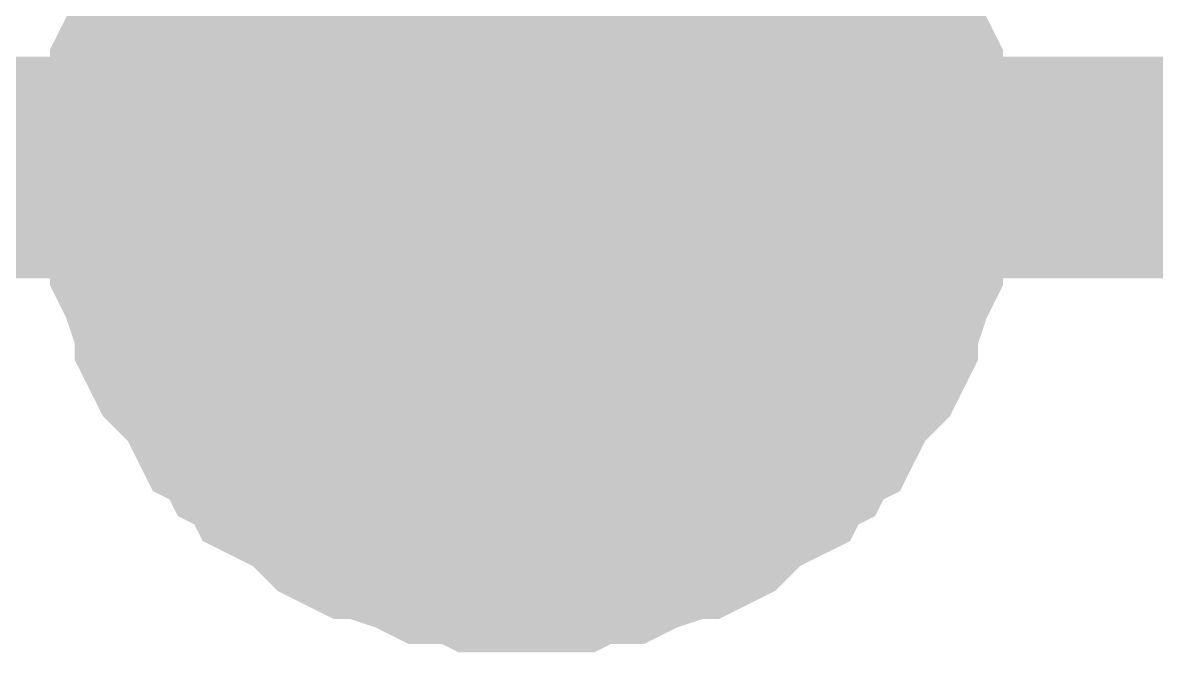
# Model space of a CAD drawing. Header units: inches. Extents: x 0 to 9.51, y -0.01 to 7.51.
# Drawn here: x 6.073 to 6.1333, y 3.1741 to 3.2076 of the extents above; entities that cross this region are included whole.
import ezdxf

# ---------------------------------------------------------------- set-up
doc = ezdxf.new("R2010")
doc.units = ezdxf.units.IN
doc.header["$MEASUREMENT"] = 0
doc.layers.add('Sheet', color=255, linetype='Continuous')

msp = doc.modelspace()

# ---------------------------------------------------------------- linework, layer by layer
at = {"layer": 'Sheet'}
for points in [[(7.0998, 3.299823, 0.0118, 0.0118, 0), (7.0998, 3.199882, 0.0118, 0.0118, 0), (6.599777, 3.199882, 0.0118, 0.0118, 0), (6.099753, 3.199882, 0.0118, 0.0118, 0), (5.800005, 3.199882, 0.0118, 0.0118, 0), (5.600172, 3.199882, 0.0118, 0.0118, 0), (5.100149, 3.199882, 0.0118, 0.0118, 0), (4.600126, 3.199882, 0.0118, 0.0118, 0), (4.600126, 3.299823, 0.0118, 0.0118, 0)], [(6.099753, 3.299823, 0.0118, 0.0118, 0), (6.099753, 3.199882, 0.0118, 0.0118, 0)], [(6.079859, 3.199882, 0.0118, 0.0118, 0), (6.079859, 3.200767, 0.0118, 0.0118, 0), (6.079859, 3.202093, 0.0118, 0.0118, 0), (6.080301, 3.202978, 0.0118, 0.0118, 0), (6.080301, 3.203862, 0.0118, 0.0118, 0), (6.080301, 3.204746, 0.0118, 0.0118, 0), (6.080743, 3.205631, 0.0118, 0.0118, 0), (6.081185, 3.206958, 0.0118, 0.0118, 0), (6.081627, 3.207842, 0.0118, 0.0118, 0), (6.081627, 3.208726, 0.0118, 0.0118, 0), (6.082069, 3.209611, 0.0118, 0.0118, 0), (6.082511, 3.210053, 0.0118, 0.0118, 0), (6.083395, 3.210938, 0.0118, 0.0118, 0), (6.083837, 3.211822, 0.0118, 0.0118, 0), (6.08428, 3.212706, 0.0118, 0.0118, 0), (6.085164, 3.213149, 0.0118, 0.0118, 0), (6.085606, 3.214033, 0.0118, 0.0118, 0)], [(6.079859, 3.199882, 0.0118, 0.0118, 0), (6.079859, 3.200767, 0.0118, 0.0118, 0), (6.079859, 3.202093, 0.0118, 0.0118, 0), (6.080301, 3.202978, 0.0118, 0.0118, 0), (6.080301, 3.203862, 0.0118, 0.0118, 0), (6.080301, 3.204746, 0.0118, 0.0118, 0), (6.080743, 3.205631, 0.0118, 0.0118, 0), (6.081185, 3.206958, 0.0118, 0.0118, 0), (6.081627, 3.207842, 0.0118, 0.0118, 0), (6.081627, 3.208726, 0.0118, 0.0118, 0), (6.082069, 3.209611, 0.0118, 0.0118, 0), (6.082511, 3.210053, 0.0118, 0.0118, 0), (6.083395, 3.210938, 0.0118, 0.0118, 0), (6.083837, 3.211822, 0.0118, 0.0118, 0), (6.08428, 3.212706, 0.0118, 0.0118, 0), (6.085164, 3.213149, 0.0118, 0.0118, 0), (6.085606, 3.214033, 0.0118, 0.0118, 0)], [(6.079859, 3.199882, 0.0118, 0.0118, 0), (6.079859, 3.200767, 0.0118, 0.0118, 0), (6.079859, 3.202093, 0.0118, 0.0118, 0), (6.080301, 3.202978, 0.0118, 0.0118, 0), (6.080301, 3.203862, 0.0118, 0.0118, 0), (6.080301, 3.204746, 0.0118, 0.0118, 0), (6.080743, 3.205631, 0.0118, 0.0118, 0), (6.081185, 3.206958, 0.0118, 0.0118, 0), (6.081627, 3.207842, 0.0118, 0.0118, 0), (6.081627, 3.208726, 0.0118, 0.0118, 0), (6.082069, 3.209611, 0.0118, 0.0118, 0), (6.082511, 3.210053, 0.0118, 0.0118, 0), (6.083395, 3.210938, 0.0118, 0.0118, 0), (6.083837, 3.211822, 0.0118, 0.0118, 0), (6.08428, 3.212706, 0.0118, 0.0118, 0), (6.085164, 3.213149, 0.0118, 0.0118, 0), (6.085606, 3.214033, 0.0118, 0.0118, 0)], [(6.079859, 3.199882, 0.0118, 0.0118, 0), (6.079859, 3.200767, 0.0118, 0.0118, 0), (6.079859, 3.202093, 0.0118, 0.0118, 0), (6.080301, 3.202978, 0.0118, 0.0118, 0), (6.080301, 3.203862, 0.0118, 0.0118, 0), (6.080301, 3.204746, 0.0118, 0.0118, 0), (6.080743, 3.205631, 0.0118, 0.0118, 0), (6.081185, 3.206958, 0.0118, 0.0118, 0), (6.081627, 3.207842, 0.0118, 0.0118, 0), (6.081627, 3.208726, 0.0118, 0.0118, 0), (6.082069, 3.209611, 0.0118, 0.0118, 0), (6.082511, 3.210053, 0.0118, 0.0118, 0), (6.083395, 3.210938, 0.0118, 0.0118, 0), (6.083837, 3.211822, 0.0118, 0.0118, 0), (6.08428, 3.212706, 0.0118, 0.0118, 0), (6.085164, 3.213149, 0.0118, 0.0118, 0), (6.085606, 3.214033, 0.0118, 0.0118, 0)], [(6.113901, 3.214033, 0.0118, 0.0118, 0), (6.114343, 3.213149, 0.0118, 0.0118, 0), (6.115227, 3.212706, 0.0118, 0.0118, 0), (6.115669, 3.211822, 0.0118, 0.0118, 0), (6.116111, 3.210938, 0.0118, 0.0118, 0), (6.116996, 3.210053, 0.0118, 0.0118, 0), (6.117438, 3.209611, 0.0118, 0.0118, 0), (6.11788, 3.208726, 0.0118, 0.0118, 0), (6.11788, 3.207842, 0.0118, 0.0118, 0), (6.118322, 3.206958, 0.0118, 0.0118, 0), (6.118764, 3.205631, 0.0118, 0.0118, 0), (6.119206, 3.204746, 0.0118, 0.0118, 0), (6.119206, 3.203862, 0.0118, 0.0118, 0), (6.119206, 3.202978, 0.0118, 0.0118, 0), (6.119648, 3.202093, 0.0118, 0.0118, 0), (6.119648, 3.200767, 0.0118, 0.0118, 0), (6.119648, 3.199882, 0.0118, 0.0118, 0)], [(6.113901, 3.214033, 0.0118, 0.0118, 0), (6.114343, 3.213149, 0.0118, 0.0118, 0), (6.115227, 3.212706, 0.0118, 0.0118, 0), (6.115669, 3.211822, 0.0118, 0.0118, 0), (6.116111, 3.210938, 0.0118, 0.0118, 0), (6.116996, 3.210053, 0.0118, 0.0118, 0), (6.117438, 3.209611, 0.0118, 0.0118, 0), (6.11788, 3.208726, 0.0118, 0.0118, 0), (6.11788, 3.207842, 0.0118, 0.0118, 0), (6.118322, 3.206958, 0.0118, 0.0118, 0), (6.118764, 3.205631, 0.0118, 0.0118, 0), (6.119206, 3.204746, 0.0118, 0.0118, 0), (6.119206, 3.203862, 0.0118, 0.0118, 0), (6.119206, 3.202978, 0.0118, 0.0118, 0), (6.119648, 3.202093, 0.0118, 0.0118, 0), (6.119648, 3.200767, 0.0118, 0.0118, 0), (6.119648, 3.199882, 0.0118, 0.0118, 0)], [(6.113901, 3.214033, 0.0118, 0.0118, 0), (6.114343, 3.213149, 0.0118, 0.0118, 0), (6.115227, 3.212706, 0.0118, 0.0118, 0), (6.115669, 3.211822, 0.0118, 0.0118, 0), (6.116111, 3.210938, 0.0118, 0.0118, 0), (6.116996, 3.210053, 0.0118, 0.0118, 0), (6.117438, 3.209611, 0.0118, 0.0118, 0), (6.11788, 3.208726, 0.0118, 0.0118, 0), (6.11788, 3.207842, 0.0118, 0.0118, 0), (6.118322, 3.206958, 0.0118, 0.0118, 0), (6.118764, 3.205631, 0.0118, 0.0118, 0), (6.119206, 3.204746, 0.0118, 0.0118, 0), (6.119206, 3.203862, 0.0118, 0.0118, 0), (6.119206, 3.202978, 0.0118, 0.0118, 0), (6.119648, 3.202093, 0.0118, 0.0118, 0), (6.119648, 3.200767, 0.0118, 0.0118, 0), (6.119648, 3.199882, 0.0118, 0.0118, 0)], [(6.113901, 3.214033, 0.0118, 0.0118, 0), (6.114343, 3.213149, 0.0118, 0.0118, 0), (6.115227, 3.212706, 0.0118, 0.0118, 0), (6.115669, 3.211822, 0.0118, 0.0118, 0), (6.116111, 3.210938, 0.0118, 0.0118, 0), (6.116996, 3.210053, 0.0118, 0.0118, 0), (6.117438, 3.209611, 0.0118, 0.0118, 0), (6.11788, 3.208726, 0.0118, 0.0118, 0), (6.11788, 3.207842, 0.0118, 0.0118, 0), (6.118322, 3.206958, 0.0118, 0.0118, 0), (6.118764, 3.205631, 0.0118, 0.0118, 0), (6.119206, 3.204746, 0.0118, 0.0118, 0), (6.119206, 3.203862, 0.0118, 0.0118, 0), (6.119206, 3.202978, 0.0118, 0.0118, 0), (6.119648, 3.202093, 0.0118, 0.0118, 0), (6.119648, 3.200767, 0.0118, 0.0118, 0), (6.119648, 3.199882, 0.0118, 0.0118, 0)], [(6.079859, 3.199882, 0.0039, 0.0039, 0), (6.079859, 3.200767, 0.0039, 0.0039, 0), (6.079859, 3.202093, 0.0039, 0.0039, 0), (6.080301, 3.202978, 0.0039, 0.0039, 0), (6.080301, 3.203862, 0.0039, 0.0039, 0), (6.080301, 3.204746, 0.0039, 0.0039, 0), (6.080743, 3.205631, 0.0039, 0.0039, 0), (6.081185, 3.206958, 0.0039, 0.0039, 0), (6.081627, 3.207842, 0.0039, 0.0039, 0), (6.081627, 3.208726, 0.0039, 0.0039, 0), (6.082069, 3.209611, 0.0039, 0.0039, 0)], [(6.079859, 3.199882, 0.0039, 0.0039, 0), (6.079859, 3.200767, 0.0039, 0.0039, 0), (6.079859, 3.202093, 0.0039, 0.0039, 0), (6.080301, 3.202978, 0.0039, 0.0039, 0), (6.080301, 3.203862, 0.0039, 0.0039, 0), (6.080301, 3.204746, 0.0039, 0.0039, 0), (6.080743, 3.205631, 0.0039, 0.0039, 0), (6.081185, 3.206958, 0.0039, 0.0039, 0), (6.081627, 3.207842, 0.0039, 0.0039, 0), (6.081627, 3.208726, 0.0039, 0.0039, 0), (6.082069, 3.209611, 0.0039, 0.0039, 0)], [(6.079859, 3.199882, 0.0039, 0.0039, 0), (6.079859, 3.200767, 0.0039, 0.0039, 0), (6.079859, 3.202093, 0.0039, 0.0039, 0), (6.080301, 3.202978, 0.0039, 0.0039, 0), (6.080301, 3.203862, 0.0039, 0.0039, 0), (6.080301, 3.204746, 0.0039, 0.0039, 0), (6.080743, 3.205631, 0.0039, 0.0039, 0), (6.081185, 3.206958, 0.0039, 0.0039, 0), (6.081627, 3.207842, 0.0039, 0.0039, 0), (6.081627, 3.208726, 0.0039, 0.0039, 0), (6.082069, 3.209611, 0.0039, 0.0039, 0)], [(6.079859, 3.199882, 0.0039, 0.0039, 0), (6.079859, 3.200767, 0.0039, 0.0039, 0), (6.079859, 3.202093, 0.0039, 0.0039, 0), (6.080301, 3.202978, 0.0039, 0.0039, 0), (6.080301, 3.203862, 0.0039, 0.0039, 0), (6.080301, 3.204746, 0.0039, 0.0039, 0), (6.080743, 3.205631, 0.0039, 0.0039, 0), (6.081185, 3.206958, 0.0039, 0.0039, 0), (6.081627, 3.207842, 0.0039, 0.0039, 0), (6.081627, 3.208726, 0.0039, 0.0039, 0), (6.082069, 3.209611, 0.0039, 0.0039, 0)], [(6.117438, 3.209611, 0.0039, 0.0039, 0), (6.11788, 3.208726, 0.0039, 0.0039, 0), (6.11788, 3.207842, 0.0039, 0.0039, 0), (6.118322, 3.206958, 0.0039, 0.0039, 0), (6.118764, 3.205631, 0.0039, 0.0039, 0), (6.119206, 3.204746, 0.0039, 0.0039, 0), (6.119206, 3.203862, 0.0039, 0.0039, 0), (6.119206, 3.202978, 0.0039, 0.0039, 0), (6.119648, 3.202093, 0.0039, 0.0039, 0), (6.119648, 3.200767, 0.0039, 0.0039, 0), (6.119648, 3.199882, 0.0039, 0.0039, 0)], [(6.117438, 3.209611, 0.0039, 0.0039, 0), (6.11788, 3.208726, 0.0039, 0.0039, 0), (6.11788, 3.207842, 0.0039, 0.0039, 0), (6.118322, 3.206958, 0.0039, 0.0039, 0), (6.118764, 3.205631, 0.0039, 0.0039, 0), (6.119206, 3.204746, 0.0039, 0.0039, 0), (6.119206, 3.203862, 0.0039, 0.0039, 0), (6.119206, 3.202978, 0.0039, 0.0039, 0), (6.119648, 3.202093, 0.0039, 0.0039, 0), (6.119648, 3.200767, 0.0039, 0.0039, 0), (6.119648, 3.199882, 0.0039, 0.0039, 0)], [(6.117438, 3.209611, 0.0039, 0.0039, 0), (6.11788, 3.208726, 0.0039, 0.0039, 0), (6.11788, 3.207842, 0.0039, 0.0039, 0), (6.118322, 3.206958, 0.0039, 0.0039, 0), (6.118764, 3.205631, 0.0039, 0.0039, 0), (6.119206, 3.204746, 0.0039, 0.0039, 0), (6.119206, 3.203862, 0.0039, 0.0039, 0), (6.119206, 3.202978, 0.0039, 0.0039, 0), (6.119648, 3.202093, 0.0039, 0.0039, 0), (6.119648, 3.200767, 0.0039, 0.0039, 0), (6.119648, 3.199882, 0.0039, 0.0039, 0)], [(6.117438, 3.209611, 0.0039, 0.0039, 0), (6.11788, 3.208726, 0.0039, 0.0039, 0), (6.11788, 3.207842, 0.0039, 0.0039, 0), (6.118322, 3.206958, 0.0039, 0.0039, 0), (6.118764, 3.205631, 0.0039, 0.0039, 0), (6.119206, 3.204746, 0.0039, 0.0039, 0), (6.119206, 3.203862, 0.0039, 0.0039, 0), (6.119206, 3.202978, 0.0039, 0.0039, 0), (6.119648, 3.202093, 0.0039, 0.0039, 0), (6.119648, 3.200767, 0.0039, 0.0039, 0), (6.119648, 3.199882, 0.0039, 0.0039, 0)], [(6.099753, 3.179982, 0.0118, 0.0118, 0), (6.098869, 3.179982, 0.0118, 0.0118, 0), (6.097543, 3.179982, 0.0118, 0.0118, 0), (6.096659, 3.180425, 0.0118, 0.0118, 0), (6.095774, 3.180425, 0.0118, 0.0118, 0), (6.09489, 3.180425, 0.0118, 0.0118, 0), (6.094006, 3.180867, 0.0118, 0.0118, 0), (6.09268, 3.181309, 0.0118, 0.0118, 0), (6.091795, 3.181751, 0.0118, 0.0118, 0), (6.090911, 3.181751, 0.0118, 0.0118, 0), (6.090027, 3.182193, 0.0118, 0.0118, 0), (6.089585, 3.182636, 0.0118, 0.0118, 0), (6.088701, 3.18352, 0.0118, 0.0118, 0), (6.087816, 3.183962, 0.0118, 0.0118, 0), (6.086932, 3.184404, 0.0118, 0.0118, 0), (6.08649, 3.185289, 0.0118, 0.0118, 0), (6.085606, 3.185731, 0.0118, 0.0118, 0), (6.085164, 3.186616, 0.0118, 0.0118, 0), (6.08428, 3.187058, 0.0118, 0.0118, 0), (6.083837, 3.187942, 0.0118, 0.0118, 0), (6.083395, 3.188827, 0.0118, 0.0118, 0), (6.082511, 3.189711, 0.0118, 0.0118, 0), (6.082069, 3.190153, 0.0118, 0.0118, 0), (6.081627, 3.191038, 0.0118, 0.0118, 0), (6.081627, 3.191922, 0.0118, 0.0118, 0), (6.081185, 3.192807, 0.0118, 0.0118, 0), (6.080743, 3.194133, 0.0118, 0.0118, 0), (6.080301, 3.195018, 0.0118, 0.0118, 0), (6.080301, 3.195902, 0.0118, 0.0118, 0), (6.080301, 3.196787, 0.0118, 0.0118, 0), (6.079859, 3.197671, 0.0118, 0.0118, 0), (6.079859, 3.198998, 0.0118, 0.0118, 0), (6.079859, 3.199882, 0.0118, 0.0118, 0)], [(6.079859, 3.199882, 0.0118, 0.0118, 0), (6.079859, 3.199882, 0.0118, 0.0118, 0)], [(6.099753, 3.179982, 0.0118, 0.0118, 0), (6.098869, 3.179982, 0.0118, 0.0118, 0), (6.097543, 3.179982, 0.0118, 0.0118, 0), (6.096659, 3.180425, 0.0118, 0.0118, 0), (6.095774, 3.180425, 0.0118, 0.0118, 0), (6.09489, 3.180425, 0.0118, 0.0118, 0), (6.094006, 3.180867, 0.0118, 0.0118, 0), (6.09268, 3.181309, 0.0118, 0.0118, 0), (6.091795, 3.181751, 0.0118, 0.0118, 0), (6.090911, 3.181751, 0.0118, 0.0118, 0), (6.090027, 3.182193, 0.0118, 0.0118, 0), (6.089585, 3.182636, 0.0118, 0.0118, 0), (6.088701, 3.18352, 0.0118, 0.0118, 0), (6.087816, 3.183962, 0.0118, 0.0118, 0), (6.086932, 3.184404, 0.0118, 0.0118, 0), (6.08649, 3.185289, 0.0118, 0.0118, 0), (6.085606, 3.185731, 0.0118, 0.0118, 0), (6.085164, 3.186616, 0.0118, 0.0118, 0), (6.08428, 3.187058, 0.0118, 0.0118, 0), (6.083837, 3.187942, 0.0118, 0.0118, 0), (6.083395, 3.188827, 0.0118, 0.0118, 0), (6.082511, 3.189711, 0.0118, 0.0118, 0), (6.082069, 3.190153, 0.0118, 0.0118, 0), (6.081627, 3.191038, 0.0118, 0.0118, 0), (6.081627, 3.191922, 0.0118, 0.0118, 0), (6.081185, 3.192807, 0.0118, 0.0118, 0), (6.080743, 3.194133, 0.0118, 0.0118, 0), (6.080301, 3.195018, 0.0118, 0.0118, 0), (6.080301, 3.195902, 0.0118, 0.0118, 0), (6.080301, 3.196787, 0.0118, 0.0118, 0), (6.079859, 3.197671, 0.0118, 0.0118, 0), (6.079859, 3.198998, 0.0118, 0.0118, 0), (6.079859, 3.199882, 0.0118, 0.0118, 0)], [(6.079859, 3.199882, 0.0118, 0.0118, 0), (6.079859, 3.199882, 0.0118, 0.0118, 0)], [(6.099753, 3.179982, 0.0118, 0.0118, 0), (6.098869, 3.179982, 0.0118, 0.0118, 0), (6.097543, 3.179982, 0.0118, 0.0118, 0), (6.096659, 3.180425, 0.0118, 0.0118, 0), (6.095774, 3.180425, 0.0118, 0.0118, 0), (6.09489, 3.180425, 0.0118, 0.0118, 0), (6.094006, 3.180867, 0.0118, 0.0118, 0), (6.09268, 3.181309, 0.0118, 0.0118, 0), (6.091795, 3.181751, 0.0118, 0.0118, 0), (6.090911, 3.181751, 0.0118, 0.0118, 0), (6.090027, 3.182193, 0.0118, 0.0118, 0), (6.089585, 3.182636, 0.0118, 0.0118, 0), (6.088701, 3.18352, 0.0118, 0.0118, 0), (6.087816, 3.183962, 0.0118, 0.0118, 0), (6.086932, 3.184404, 0.0118, 0.0118, 0), (6.08649, 3.185289, 0.0118, 0.0118, 0), (6.085606, 3.185731, 0.0118, 0.0118, 0), (6.085164, 3.186616, 0.0118, 0.0118, 0), (6.08428, 3.187058, 0.0118, 0.0118, 0), (6.083837, 3.187942, 0.0118, 0.0118, 0), (6.083395, 3.188827, 0.0118, 0.0118, 0), (6.082511, 3.189711, 0.0118, 0.0118, 0), (6.082069, 3.190153, 0.0118, 0.0118, 0), (6.081627, 3.191038, 0.0118, 0.0118, 0), (6.081627, 3.191922, 0.0118, 0.0118, 0), (6.081185, 3.192807, 0.0118, 0.0118, 0), (6.080743, 3.194133, 0.0118, 0.0118, 0), (6.080301, 3.195018, 0.0118, 0.0118, 0), (6.080301, 3.195902, 0.0118, 0.0118, 0), (6.080301, 3.196787, 0.0118, 0.0118, 0), (6.079859, 3.197671, 0.0118, 0.0118, 0), (6.079859, 3.198998, 0.0118, 0.0118, 0), (6.079859, 3.199882, 0.0118, 0.0118, 0)], [(6.079859, 3.199882, 0.0118, 0.0118, 0), (6.079859, 3.199882, 0.0118, 0.0118, 0)], [(6.099753, 3.179982, 0.0118, 0.0118, 0), (6.098869, 3.179982, 0.0118, 0.0118, 0), (6.097543, 3.179982, 0.0118, 0.0118, 0), (6.096659, 3.180425, 0.0118, 0.0118, 0), (6.095774, 3.180425, 0.0118, 0.0118, 0), (6.09489, 3.180425, 0.0118, 0.0118, 0), (6.094006, 3.180867, 0.0118, 0.0118, 0), (6.09268, 3.181309, 0.0118, 0.0118, 0), (6.091795, 3.181751, 0.0118, 0.0118, 0), (6.090911, 3.181751, 0.0118, 0.0118, 0), (6.090027, 3.182193, 0.0118, 0.0118, 0), (6.089585, 3.182636, 0.0118, 0.0118, 0), (6.088701, 3.18352, 0.0118, 0.0118, 0), (6.087816, 3.183962, 0.0118, 0.0118, 0), (6.086932, 3.184404, 0.0118, 0.0118, 0), (6.08649, 3.185289, 0.0118, 0.0118, 0), (6.085606, 3.185731, 0.0118, 0.0118, 0), (6.085164, 3.186616, 0.0118, 0.0118, 0), (6.08428, 3.187058, 0.0118, 0.0118, 0), (6.083837, 3.187942, 0.0118, 0.0118, 0), (6.083395, 3.188827, 0.0118, 0.0118, 0), (6.082511, 3.189711, 0.0118, 0.0118, 0), (6.082069, 3.190153, 0.0118, 0.0118, 0), (6.081627, 3.191038, 0.0118, 0.0118, 0), (6.081627, 3.191922, 0.0118, 0.0118, 0), (6.081185, 3.192807, 0.0118, 0.0118, 0), (6.080743, 3.194133, 0.0118, 0.0118, 0), (6.080301, 3.195018, 0.0118, 0.0118, 0), (6.080301, 3.195902, 0.0118, 0.0118, 0), (6.080301, 3.196787, 0.0118, 0.0118, 0), (6.079859, 3.197671, 0.0118, 0.0118, 0), (6.079859, 3.198998, 0.0118, 0.0118, 0), (6.079859, 3.199882, 0.0118, 0.0118, 0)], [(6.079859, 3.199882, 0.0118, 0.0118, 0), (6.079859, 3.199882, 0.0118, 0.0118, 0)], [(6.119648, 3.199882, 0.0118, 0.0118, 0), (6.119648, 3.198998, 0.0118, 0.0118, 0), (6.119648, 3.197671, 0.0118, 0.0118, 0), (6.119206, 3.196787, 0.0118, 0.0118, 0), (6.119206, 3.195902, 0.0118, 0.0118, 0), (6.119206, 3.195018, 0.0118, 0.0118, 0), (6.118764, 3.194133, 0.0118, 0.0118, 0), (6.118322, 3.192807, 0.0118, 0.0118, 0), (6.11788, 3.191922, 0.0118, 0.0118, 0), (6.11788, 3.191038, 0.0118, 0.0118, 0), (6.117438, 3.190153, 0.0118, 0.0118, 0), (6.116996, 3.189711, 0.0118, 0.0118, 0), (6.116111, 3.188827, 0.0118, 0.0118, 0), (6.115669, 3.187942, 0.0118, 0.0118, 0), (6.115227, 3.187058, 0.0118, 0.0118, 0), (6.114343, 3.186616, 0.0118, 0.0118, 0), (6.113901, 3.185731, 0.0118, 0.0118, 0), (6.113017, 3.185289, 0.0118, 0.0118, 0), (6.112574, 3.184404, 0.0118, 0.0118, 0), (6.11169, 3.183962, 0.0118, 0.0118, 0), (6.110806, 3.18352, 0.0118, 0.0118, 0), (6.109922, 3.182636, 0.0118, 0.0118, 0), (6.10948, 3.182193, 0.0118, 0.0118, 0), (6.108595, 3.181751, 0.0118, 0.0118, 0), (6.107711, 3.181751, 0.0118, 0.0118, 0), (6.106827, 3.181309, 0.0118, 0.0118, 0), (6.105501, 3.180867, 0.0118, 0.0118, 0), (6.104617, 3.180425, 0.0118, 0.0118, 0), (6.103732, 3.180425, 0.0118, 0.0118, 0), (6.102848, 3.180425, 0.0118, 0.0118, 0), (6.101964, 3.179982, 0.0118, 0.0118, 0), (6.100638, 3.179982, 0.0118, 0.0118, 0), (6.099753, 3.179982, 0.0118, 0.0118, 0)], [(6.119648, 3.199882, 0.0118, 0.0118, 0), (6.119648, 3.198998, 0.0118, 0.0118, 0), (6.119648, 3.197671, 0.0118, 0.0118, 0), (6.119206, 3.196787, 0.0118, 0.0118, 0), (6.119206, 3.195902, 0.0118, 0.0118, 0), (6.119206, 3.195018, 0.0118, 0.0118, 0), (6.118764, 3.194133, 0.0118, 0.0118, 0), (6.118322, 3.192807, 0.0118, 0.0118, 0), (6.11788, 3.191922, 0.0118, 0.0118, 0), (6.11788, 3.191038, 0.0118, 0.0118, 0), (6.117438, 3.190153, 0.0118, 0.0118, 0), (6.116996, 3.189711, 0.0118, 0.0118, 0), (6.116111, 3.188827, 0.0118, 0.0118, 0), (6.115669, 3.187942, 0.0118, 0.0118, 0), (6.115227, 3.187058, 0.0118, 0.0118, 0), (6.114343, 3.186616, 0.0118, 0.0118, 0), (6.113901, 3.185731, 0.0118, 0.0118, 0), (6.113017, 3.185289, 0.0118, 0.0118, 0), (6.112574, 3.184404, 0.0118, 0.0118, 0), (6.11169, 3.183962, 0.0118, 0.0118, 0), (6.110806, 3.18352, 0.0118, 0.0118, 0), (6.109922, 3.182636, 0.0118, 0.0118, 0), (6.10948, 3.182193, 0.0118, 0.0118, 0), (6.108595, 3.181751, 0.0118, 0.0118, 0), (6.107711, 3.181751, 0.0118, 0.0118, 0), (6.106827, 3.181309, 0.0118, 0.0118, 0), (6.105501, 3.180867, 0.0118, 0.0118, 0), (6.104617, 3.180425, 0.0118, 0.0118, 0), (6.103732, 3.180425, 0.0118, 0.0118, 0), (6.102848, 3.180425, 0.0118, 0.0118, 0), (6.101964, 3.179982, 0.0118, 0.0118, 0), (6.100638, 3.179982, 0.0118, 0.0118, 0), (6.099753, 3.179982, 0.0118, 0.0118, 0)], [(6.119648, 3.199882, 0.0118, 0.0118, 0), (6.119648, 3.198998, 0.0118, 0.0118, 0), (6.119648, 3.197671, 0.0118, 0.0118, 0), (6.119206, 3.196787, 0.0118, 0.0118, 0), (6.119206, 3.195902, 0.0118, 0.0118, 0), (6.119206, 3.195018, 0.0118, 0.0118, 0), (6.118764, 3.194133, 0.0118, 0.0118, 0), (6.118322, 3.192807, 0.0118, 0.0118, 0), (6.11788, 3.191922, 0.0118, 0.0118, 0), (6.11788, 3.191038, 0.0118, 0.0118, 0), (6.117438, 3.190153, 0.0118, 0.0118, 0), (6.116996, 3.189711, 0.0118, 0.0118, 0), (6.116111, 3.188827, 0.0118, 0.0118, 0), (6.115669, 3.187942, 0.0118, 0.0118, 0), (6.115227, 3.187058, 0.0118, 0.0118, 0), (6.114343, 3.186616, 0.0118, 0.0118, 0), (6.113901, 3.185731, 0.0118, 0.0118, 0), (6.113017, 3.185289, 0.0118, 0.0118, 0), (6.112574, 3.184404, 0.0118, 0.0118, 0), (6.11169, 3.183962, 0.0118, 0.0118, 0), (6.110806, 3.18352, 0.0118, 0.0118, 0), (6.109922, 3.182636, 0.0118, 0.0118, 0), (6.10948, 3.182193, 0.0118, 0.0118, 0), (6.108595, 3.181751, 0.0118, 0.0118, 0), (6.107711, 3.181751, 0.0118, 0.0118, 0), (6.106827, 3.181309, 0.0118, 0.0118, 0), (6.105501, 3.180867, 0.0118, 0.0118, 0), (6.104617, 3.180425, 0.0118, 0.0118, 0), (6.103732, 3.180425, 0.0118, 0.0118, 0), (6.102848, 3.180425, 0.0118, 0.0118, 0), (6.101964, 3.179982, 0.0118, 0.0118, 0), (6.100638, 3.179982, 0.0118, 0.0118, 0), (6.099753, 3.179982, 0.0118, 0.0118, 0)], [(6.119648, 3.199882, 0.0118, 0.0118, 0), (6.119648, 3.198998, 0.0118, 0.0118, 0), (6.119648, 3.197671, 0.0118, 0.0118, 0), (6.119206, 3.196787, 0.0118, 0.0118, 0), (6.119206, 3.195902, 0.0118, 0.0118, 0), (6.119206, 3.195018, 0.0118, 0.0118, 0), (6.118764, 3.194133, 0.0118, 0.0118, 0), (6.118322, 3.192807, 0.0118, 0.0118, 0), (6.11788, 3.191922, 0.0118, 0.0118, 0), (6.11788, 3.191038, 0.0118, 0.0118, 0), (6.117438, 3.190153, 0.0118, 0.0118, 0), (6.116996, 3.189711, 0.0118, 0.0118, 0), (6.116111, 3.188827, 0.0118, 0.0118, 0), (6.115669, 3.187942, 0.0118, 0.0118, 0), (6.115227, 3.187058, 0.0118, 0.0118, 0), (6.114343, 3.186616, 0.0118, 0.0118, 0), (6.113901, 3.185731, 0.0118, 0.0118, 0), (6.113017, 3.185289, 0.0118, 0.0118, 0), (6.112574, 3.184404, 0.0118, 0.0118, 0), (6.11169, 3.183962, 0.0118, 0.0118, 0), (6.110806, 3.18352, 0.0118, 0.0118, 0), (6.109922, 3.182636, 0.0118, 0.0118, 0), (6.10948, 3.182193, 0.0118, 0.0118, 0), (6.108595, 3.181751, 0.0118, 0.0118, 0), (6.107711, 3.181751, 0.0118, 0.0118, 0), (6.106827, 3.181309, 0.0118, 0.0118, 0), (6.105501, 3.180867, 0.0118, 0.0118, 0), (6.104617, 3.180425, 0.0118, 0.0118, 0), (6.103732, 3.180425, 0.0118, 0.0118, 0), (6.102848, 3.180425, 0.0118, 0.0118, 0), (6.101964, 3.179982, 0.0118, 0.0118, 0), (6.100638, 3.179982, 0.0118, 0.0118, 0), (6.099753, 3.179982, 0.0118, 0.0118, 0)], [(6.119648, 3.199882, 0.0118, 0.0118, 0), (6.119648, 3.199882, 0.0118, 0.0118, 0), (6.119648, 3.199882, 0.0118, 0.0118, 0), (6.119648, 3.199882, 0.0118, 0.0118, 0), (6.119648, 3.199882, 0.0118, 0.0118, 0), (6.119648, 3.199882, 0.0118, 0.0118, 0), (6.119648, 3.199882, 0.0118, 0.0118, 0), (6.119648, 3.199882, 0.0118, 0.0118, 0), (6.119648, 3.199882, 0.0118, 0.0118, 0), (6.119648, 3.199882, 0.0118, 0.0118, 0), (6.119648, 3.199882, 0.0118, 0.0118, 0), (6.119648, 3.199882, 0.0118, 0.0118, 0), (6.119648, 3.199882, 0.0118, 0.0118, 0), (6.119648, 3.199882, 0.0118, 0.0118, 0), (6.119648, 3.199882, 0.0118, 0.0118, 0), (6.119648, 3.199882, 0.0118, 0.0118, 0), (6.119648, 3.199882, 0.0118, 0.0118, 0), (6.119648, 3.199882, 0.0118, 0.0118, 0), (6.119648, 3.199882, 0.0118, 0.0118, 0), (6.119648, 3.199882, 0.0118, 0.0118, 0), (6.119648, 3.199882, 0.0118, 0.0118, 0), (6.119648, 3.199882, 0.0118, 0.0118, 0), (6.119648, 3.199882, 0.0118, 0.0118, 0), (6.119648, 3.199882, 0.0118, 0.0118, 0), (6.119648, 3.199882, 0.0118, 0.0118, 0), (6.119648, 3.199882, 0.0118, 0.0118, 0), (6.119648, 3.199882, 0.0118, 0.0118, 0), (6.119648, 3.199882, 0.0118, 0.0118, 0), (6.119648, 3.199882, 0.0118, 0.0118, 0), (6.119648, 3.199882, 0.0118, 0.0118, 0), (6.119648, 3.199882, 0.0118, 0.0118, 0), (6.119648, 3.199882, 0.0118, 0.0118, 0), (6.119648, 3.199882, 0.0118, 0.0118, 0)], [(6.119648, 3.199882, 0.0118, 0.0118, 0), (6.119648, 3.199882, 0.0118, 0.0118, 0)], [(6.119648, 3.199882, 0.0118, 0.0118, 0), (6.119648, 3.199882, 0.0118, 0.0118, 0), (6.119648, 3.199882, 0.0118, 0.0118, 0), (6.119648, 3.199882, 0.0118, 0.0118, 0), (6.119648, 3.199882, 0.0118, 0.0118, 0), (6.119648, 3.199882, 0.0118, 0.0118, 0), (6.119648, 3.199882, 0.0118, 0.0118, 0), (6.119648, 3.199882, 0.0118, 0.0118, 0), (6.119648, 3.199882, 0.0118, 0.0118, 0), (6.119648, 3.199882, 0.0118, 0.0118, 0), (6.119648, 3.199882, 0.0118, 0.0118, 0), (6.119648, 3.199882, 0.0118, 0.0118, 0), (6.119648, 3.199882, 0.0118, 0.0118, 0), (6.119648, 3.199882, 0.0118, 0.0118, 0), (6.119648, 3.199882, 0.0118, 0.0118, 0), (6.119648, 3.199882, 0.0118, 0.0118, 0), (6.119648, 3.199882, 0.0118, 0.0118, 0), (6.119648, 3.199882, 0.0118, 0.0118, 0), (6.119648, 3.199882, 0.0118, 0.0118, 0), (6.119648, 3.199882, 0.0118, 0.0118, 0), (6.119648, 3.199882, 0.0118, 0.0118, 0), (6.119648, 3.199882, 0.0118, 0.0118, 0), (6.119648, 3.199882, 0.0118, 0.0118, 0), (6.119648, 3.199882, 0.0118, 0.0118, 0), (6.119648, 3.199882, 0.0118, 0.0118, 0), (6.119648, 3.199882, 0.0118, 0.0118, 0), (6.119648, 3.199882, 0.0118, 0.0118, 0), (6.119648, 3.199882, 0.0118, 0.0118, 0), (6.119648, 3.199882, 0.0118, 0.0118, 0), (6.119648, 3.199882, 0.0118, 0.0118, 0), (6.119648, 3.199882, 0.0118, 0.0118, 0), (6.119648, 3.199882, 0.0118, 0.0118, 0), (6.119648, 3.199882, 0.0118, 0.0118, 0)], [(6.119648, 3.199882, 0.0118, 0.0118, 0), (6.119648, 3.199882, 0.0118, 0.0118, 0)], [(6.119648, 3.199882, 0.0118, 0.0118, 0), (6.119648, 3.199882, 0.0118, 0.0118, 0), (6.119648, 3.199882, 0.0118, 0.0118, 0), (6.119648, 3.199882, 0.0118, 0.0118, 0), (6.119648, 3.199882, 0.0118, 0.0118, 0), (6.119648, 3.199882, 0.0118, 0.0118, 0), (6.119648, 3.199882, 0.0118, 0.0118, 0), (6.119648, 3.199882, 0.0118, 0.0118, 0), (6.119648, 3.199882, 0.0118, 0.0118, 0), (6.119648, 3.199882, 0.0118, 0.0118, 0), (6.119648, 3.199882, 0.0118, 0.0118, 0), (6.119648, 3.199882, 0.0118, 0.0118, 0), (6.119648, 3.199882, 0.0118, 0.0118, 0), (6.119648, 3.199882, 0.0118, 0.0118, 0), (6.119648, 3.199882, 0.0118, 0.0118, 0), (6.119648, 3.199882, 0.0118, 0.0118, 0), (6.119648, 3.199882, 0.0118, 0.0118, 0), (6.119648, 3.199882, 0.0118, 0.0118, 0), (6.119648, 3.199882, 0.0118, 0.0118, 0), (6.119648, 3.199882, 0.0118, 0.0118, 0), (6.119648, 3.199882, 0.0118, 0.0118, 0), (6.119648, 3.199882, 0.0118, 0.0118, 0), (6.119648, 3.199882, 0.0118, 0.0118, 0), (6.119648, 3.199882, 0.0118, 0.0118, 0), (6.119648, 3.199882, 0.0118, 0.0118, 0), (6.119648, 3.199882, 0.0118, 0.0118, 0), (6.119648, 3.199882, 0.0118, 0.0118, 0), (6.119648, 3.199882, 0.0118, 0.0118, 0), (6.119648, 3.199882, 0.0118, 0.0118, 0), (6.119648, 3.199882, 0.0118, 0.0118, 0), (6.119648, 3.199882, 0.0118, 0.0118, 0), (6.119648, 3.199882, 0.0118, 0.0118, 0), (6.119648, 3.199882, 0.0118, 0.0118, 0)], [(6.119648, 3.199882, 0.0118, 0.0118, 0), (6.119648, 3.199882, 0.0118, 0.0118, 0)], [(6.119648, 3.199882, 0.0118, 0.0118, 0), (6.119648, 3.199882, 0.0118, 0.0118, 0), (6.119648, 3.199882, 0.0118, 0.0118, 0), (6.119648, 3.199882, 0.0118, 0.0118, 0), (6.119648, 3.199882, 0.0118, 0.0118, 0), (6.119648, 3.199882, 0.0118, 0.0118, 0), (6.119648, 3.199882, 0.0118, 0.0118, 0), (6.119648, 3.199882, 0.0118, 0.0118, 0), (6.119648, 3.199882, 0.0118, 0.0118, 0), (6.119648, 3.199882, 0.0118, 0.0118, 0), (6.119648, 3.199882, 0.0118, 0.0118, 0), (6.119648, 3.199882, 0.0118, 0.0118, 0), (6.119648, 3.199882, 0.0118, 0.0118, 0), (6.119648, 3.199882, 0.0118, 0.0118, 0), (6.119648, 3.199882, 0.0118, 0.0118, 0), (6.119648, 3.199882, 0.0118, 0.0118, 0), (6.119648, 3.199882, 0.0118, 0.0118, 0), (6.119648, 3.199882, 0.0118, 0.0118, 0), (6.119648, 3.199882, 0.0118, 0.0118, 0), (6.119648, 3.199882, 0.0118, 0.0118, 0), (6.119648, 3.199882, 0.0118, 0.0118, 0), (6.119648, 3.199882, 0.0118, 0.0118, 0), (6.119648, 3.199882, 0.0118, 0.0118, 0), (6.119648, 3.199882, 0.0118, 0.0118, 0), (6.119648, 3.199882, 0.0118, 0.0118, 0), (6.119648, 3.199882, 0.0118, 0.0118, 0), (6.119648, 3.199882, 0.0118, 0.0118, 0), (6.119648, 3.199882, 0.0118, 0.0118, 0), (6.119648, 3.199882, 0.0118, 0.0118, 0), (6.119648, 3.199882, 0.0118, 0.0118, 0), (6.119648, 3.199882, 0.0118, 0.0118, 0), (6.119648, 3.199882, 0.0118, 0.0118, 0), (6.119648, 3.199882, 0.0118, 0.0118, 0)], [(6.119648, 3.199882, 0.0118, 0.0118, 0), (6.119648, 3.199882, 0.0118, 0.0118, 0)], [(6.099753, 3.179982, 0.0039, 0.0039, 0), (6.098869, 3.179982, 0.0039, 0.0039, 0), (6.097543, 3.179982, 0.0039, 0.0039, 0), (6.096659, 3.180425, 0.0039, 0.0039, 0), (6.095774, 3.180425, 0.0039, 0.0039, 0), (6.09489, 3.180425, 0.0039, 0.0039, 0), (6.094006, 3.180867, 0.0039, 0.0039, 0), (6.09268, 3.181309, 0.0039, 0.0039, 0), (6.091795, 3.181751, 0.0039, 0.0039, 0), (6.090911, 3.181751, 0.0039, 0.0039, 0), (6.090027, 3.182193, 0.0039, 0.0039, 0), (6.089585, 3.182636, 0.0039, 0.0039, 0), (6.088701, 3.18352, 0.0039, 0.0039, 0), (6.087816, 3.183962, 0.0039, 0.0039, 0), (6.086932, 3.184404, 0.0039, 0.0039, 0), (6.08649, 3.185289, 0.0039, 0.0039, 0), (6.085606, 3.185731, 0.0039, 0.0039, 0), (6.085164, 3.186616, 0.0039, 0.0039, 0), (6.08428, 3.187058, 0.0039, 0.0039, 0), (6.083837, 3.187942, 0.0039, 0.0039, 0), (6.083395, 3.188827, 0.0039, 0.0039, 0), (6.082511, 3.189711, 0.0039, 0.0039, 0), (6.082069, 3.190153, 0.0039, 0.0039, 0), (6.081627, 3.191038, 0.0039, 0.0039, 0), (6.081627, 3.191922, 0.0039, 0.0039, 0), (6.081185, 3.192807, 0.0039, 0.0039, 0), (6.080743, 3.194133, 0.0039, 0.0039, 0), (6.080301, 3.195018, 0.0039, 0.0039, 0), (6.080301, 3.195902, 0.0039, 0.0039, 0), (6.080301, 3.196787, 0.0039, 0.0039, 0), (6.079859, 3.197671, 0.0039, 0.0039, 0), (6.079859, 3.198998, 0.0039, 0.0039, 0), (6.079859, 3.199882, 0.0039, 0.0039, 0)], [(6.079859, 3.199882, 0.0039, 0.0039, 0), (6.079859, 3.199882, 0.0039, 0.0039, 0)], [(6.099753, 3.179982, 0.0039, 0.0039, 0), (6.098869, 3.179982, 0.0039, 0.0039, 0), (6.097543, 3.179982, 0.0039, 0.0039, 0), (6.096659, 3.180425, 0.0039, 0.0039, 0), (6.095774, 3.180425, 0.0039, 0.0039, 0), (6.09489, 3.180425, 0.0039, 0.0039, 0), (6.094006, 3.180867, 0.0039, 0.0039, 0), (6.09268, 3.181309, 0.0039, 0.0039, 0), (6.091795, 3.181751, 0.0039, 0.0039, 0), (6.090911, 3.181751, 0.0039, 0.0039, 0), (6.090027, 3.182193, 0.0039, 0.0039, 0), (6.089585, 3.182636, 0.0039, 0.0039, 0), (6.088701, 3.18352, 0.0039, 0.0039, 0), (6.087816, 3.183962, 0.0039, 0.0039, 0), (6.086932, 3.184404, 0.0039, 0.0039, 0), (6.08649, 3.185289, 0.0039, 0.0039, 0), (6.085606, 3.185731, 0.0039, 0.0039, 0), (6.085164, 3.186616, 0.0039, 0.0039, 0), (6.08428, 3.187058, 0.0039, 0.0039, 0), (6.083837, 3.187942, 0.0039, 0.0039, 0), (6.083395, 3.188827, 0.0039, 0.0039, 0), (6.082511, 3.189711, 0.0039, 0.0039, 0), (6.082069, 3.190153, 0.0039, 0.0039, 0), (6.081627, 3.191038, 0.0039, 0.0039, 0), (6.081627, 3.191922, 0.0039, 0.0039, 0), (6.081185, 3.192807, 0.0039, 0.0039, 0), (6.080743, 3.194133, 0.0039, 0.0039, 0), (6.080301, 3.195018, 0.0039, 0.0039, 0), (6.080301, 3.195902, 0.0039, 0.0039, 0), (6.080301, 3.196787, 0.0039, 0.0039, 0), (6.079859, 3.197671, 0.0039, 0.0039, 0), (6.079859, 3.198998, 0.0039, 0.0039, 0), (6.079859, 3.199882, 0.0039, 0.0039, 0)], [(6.079859, 3.199882, 0.0039, 0.0039, 0), (6.079859, 3.199882, 0.0039, 0.0039, 0)], [(6.099753, 3.179982, 0.0039, 0.0039, 0), (6.098869, 3.179982, 0.0039, 0.0039, 0), (6.097543, 3.179982, 0.0039, 0.0039, 0), (6.096659, 3.180425, 0.0039, 0.0039, 0), (6.095774, 3.180425, 0.0039, 0.0039, 0), (6.09489, 3.180425, 0.0039, 0.0039, 0), (6.094006, 3.180867, 0.0039, 0.0039, 0), (6.09268, 3.181309, 0.0039, 0.0039, 0), (6.091795, 3.181751, 0.0039, 0.0039, 0), (6.090911, 3.181751, 0.0039, 0.0039, 0), (6.090027, 3.182193, 0.0039, 0.0039, 0), (6.089585, 3.182636, 0.0039, 0.0039, 0), (6.088701, 3.18352, 0.0039, 0.0039, 0), (6.087816, 3.183962, 0.0039, 0.0039, 0), (6.086932, 3.184404, 0.0039, 0.0039, 0), (6.08649, 3.185289, 0.0039, 0.0039, 0), (6.085606, 3.185731, 0.0039, 0.0039, 0), (6.085164, 3.186616, 0.0039, 0.0039, 0), (6.08428, 3.187058, 0.0039, 0.0039, 0), (6.083837, 3.187942, 0.0039, 0.0039, 0), (6.083395, 3.188827, 0.0039, 0.0039, 0), (6.082511, 3.189711, 0.0039, 0.0039, 0), (6.082069, 3.190153, 0.0039, 0.0039, 0), (6.081627, 3.191038, 0.0039, 0.0039, 0), (6.081627, 3.191922, 0.0039, 0.0039, 0), (6.081185, 3.192807, 0.0039, 0.0039, 0), (6.080743, 3.194133, 0.0039, 0.0039, 0), (6.080301, 3.195018, 0.0039, 0.0039, 0), (6.080301, 3.195902, 0.0039, 0.0039, 0), (6.080301, 3.196787, 0.0039, 0.0039, 0), (6.079859, 3.197671, 0.0039, 0.0039, 0), (6.079859, 3.198998, 0.0039, 0.0039, 0), (6.079859, 3.199882, 0.0039, 0.0039, 0)], [(6.079859, 3.199882, 0.0039, 0.0039, 0), (6.079859, 3.199882, 0.0039, 0.0039, 0)], [(6.099753, 3.179982, 0.0039, 0.0039, 0), (6.098869, 3.179982, 0.0039, 0.0039, 0), (6.097543, 3.179982, 0.0039, 0.0039, 0), (6.096659, 3.180425, 0.0039, 0.0039, 0), (6.095774, 3.180425, 0.0039, 0.0039, 0), (6.09489, 3.180425, 0.0039, 0.0039, 0), (6.094006, 3.180867, 0.0039, 0.0039, 0), (6.09268, 3.181309, 0.0039, 0.0039, 0), (6.091795, 3.181751, 0.0039, 0.0039, 0), (6.090911, 3.181751, 0.0039, 0.0039, 0), (6.090027, 3.182193, 0.0039, 0.0039, 0), (6.089585, 3.182636, 0.0039, 0.0039, 0), (6.088701, 3.18352, 0.0039, 0.0039, 0), (6.087816, 3.183962, 0.0039, 0.0039, 0), (6.086932, 3.184404, 0.0039, 0.0039, 0), (6.08649, 3.185289, 0.0039, 0.0039, 0), (6.085606, 3.185731, 0.0039, 0.0039, 0), (6.085164, 3.186616, 0.0039, 0.0039, 0), (6.08428, 3.187058, 0.0039, 0.0039, 0), (6.083837, 3.187942, 0.0039, 0.0039, 0), (6.083395, 3.188827, 0.0039, 0.0039, 0), (6.082511, 3.189711, 0.0039, 0.0039, 0), (6.082069, 3.190153, 0.0039, 0.0039, 0), (6.081627, 3.191038, 0.0039, 0.0039, 0), (6.081627, 3.191922, 0.0039, 0.0039, 0), (6.081185, 3.192807, 0.0039, 0.0039, 0), (6.080743, 3.194133, 0.0039, 0.0039, 0), (6.080301, 3.195018, 0.0039, 0.0039, 0), (6.080301, 3.195902, 0.0039, 0.0039, 0), (6.080301, 3.196787, 0.0039, 0.0039, 0), (6.079859, 3.197671, 0.0039, 0.0039, 0), (6.079859, 3.198998, 0.0039, 0.0039, 0), (6.079859, 3.199882, 0.0039, 0.0039, 0)], [(6.079859, 3.199882, 0.0039, 0.0039, 0), (6.079859, 3.199882, 0.0039, 0.0039, 0)], [(6.119648, 3.199882, 0.0039, 0.0039, 0), (6.119648, 3.198998, 0.0039, 0.0039, 0), (6.119648, 3.197671, 0.0039, 0.0039, 0), (6.119206, 3.196787, 0.0039, 0.0039, 0), (6.119206, 3.195902, 0.0039, 0.0039, 0), (6.119206, 3.195018, 0.0039, 0.0039, 0), (6.118764, 3.194133, 0.0039, 0.0039, 0), (6.118322, 3.192807, 0.0039, 0.0039, 0), (6.11788, 3.191922, 0.0039, 0.0039, 0), (6.11788, 3.191038, 0.0039, 0.0039, 0), (6.117438, 3.190153, 0.0039, 0.0039, 0), (6.116996, 3.189711, 0.0039, 0.0039, 0), (6.116111, 3.188827, 0.0039, 0.0039, 0), (6.115669, 3.187942, 0.0039, 0.0039, 0), (6.115227, 3.187058, 0.0039, 0.0039, 0), (6.114343, 3.186616, 0.0039, 0.0039, 0), (6.113901, 3.185731, 0.0039, 0.0039, 0), (6.113017, 3.185289, 0.0039, 0.0039, 0), (6.112574, 3.184404, 0.0039, 0.0039, 0), (6.11169, 3.183962, 0.0039, 0.0039, 0), (6.110806, 3.18352, 0.0039, 0.0039, 0), (6.109922, 3.182636, 0.0039, 0.0039, 0), (6.10948, 3.182193, 0.0039, 0.0039, 0), (6.108595, 3.181751, 0.0039, 0.0039, 0), (6.107711, 3.181751, 0.0039, 0.0039, 0), (6.106827, 3.181309, 0.0039, 0.0039, 0), (6.105501, 3.180867, 0.0039, 0.0039, 0), (6.104617, 3.180425, 0.0039, 0.0039, 0), (6.103732, 3.180425, 0.0039, 0.0039, 0), (6.102848, 3.180425, 0.0039, 0.0039, 0), (6.101964, 3.179982, 0.0039, 0.0039, 0), (6.100638, 3.179982, 0.0039, 0.0039, 0), (6.099753, 3.179982, 0.0039, 0.0039, 0)], [(6.119648, 3.199882, 0.0039, 0.0039, 0), (6.119648, 3.198998, 0.0039, 0.0039, 0), (6.119648, 3.197671, 0.0039, 0.0039, 0), (6.119206, 3.196787, 0.0039, 0.0039, 0), (6.119206, 3.195902, 0.0039, 0.0039, 0), (6.119206, 3.195018, 0.0039, 0.0039, 0), (6.118764, 3.194133, 0.0039, 0.0039, 0), (6.118322, 3.192807, 0.0039, 0.0039, 0), (6.11788, 3.191922, 0.0039, 0.0039, 0), (6.11788, 3.191038, 0.0039, 0.0039, 0), (6.117438, 3.190153, 0.0039, 0.0039, 0), (6.116996, 3.189711, 0.0039, 0.0039, 0), (6.116111, 3.188827, 0.0039, 0.0039, 0), (6.115669, 3.187942, 0.0039, 0.0039, 0), (6.115227, 3.187058, 0.0039, 0.0039, 0), (6.114343, 3.186616, 0.0039, 0.0039, 0), (6.113901, 3.185731, 0.0039, 0.0039, 0), (6.113017, 3.185289, 0.0039, 0.0039, 0), (6.112574, 3.184404, 0.0039, 0.0039, 0), (6.11169, 3.183962, 0.0039, 0.0039, 0), (6.110806, 3.18352, 0.0039, 0.0039, 0), (6.109922, 3.182636, 0.0039, 0.0039, 0), (6.10948, 3.182193, 0.0039, 0.0039, 0), (6.108595, 3.181751, 0.0039, 0.0039, 0), (6.107711, 3.181751, 0.0039, 0.0039, 0), (6.106827, 3.181309, 0.0039, 0.0039, 0), (6.105501, 3.180867, 0.0039, 0.0039, 0), (6.104617, 3.180425, 0.0039, 0.0039, 0), (6.103732, 3.180425, 0.0039, 0.0039, 0), (6.102848, 3.180425, 0.0039, 0.0039, 0), (6.101964, 3.179982, 0.0039, 0.0039, 0), (6.100638, 3.179982, 0.0039, 0.0039, 0), (6.099753, 3.179982, 0.0039, 0.0039, 0)], [(6.119648, 3.199882, 0.0039, 0.0039, 0), (6.119648, 3.198998, 0.0039, 0.0039, 0), (6.119648, 3.197671, 0.0039, 0.0039, 0), (6.119206, 3.196787, 0.0039, 0.0039, 0), (6.119206, 3.195902, 0.0039, 0.0039, 0), (6.119206, 3.195018, 0.0039, 0.0039, 0), (6.118764, 3.194133, 0.0039, 0.0039, 0), (6.118322, 3.192807, 0.0039, 0.0039, 0), (6.11788, 3.191922, 0.0039, 0.0039, 0), (6.11788, 3.191038, 0.0039, 0.0039, 0), (6.117438, 3.190153, 0.0039, 0.0039, 0), (6.116996, 3.189711, 0.0039, 0.0039, 0), (6.116111, 3.188827, 0.0039, 0.0039, 0), (6.115669, 3.187942, 0.0039, 0.0039, 0), (6.115227, 3.187058, 0.0039, 0.0039, 0), (6.114343, 3.186616, 0.0039, 0.0039, 0), (6.113901, 3.185731, 0.0039, 0.0039, 0), (6.113017, 3.185289, 0.0039, 0.0039, 0), (6.112574, 3.184404, 0.0039, 0.0039, 0), (6.11169, 3.183962, 0.0039, 0.0039, 0), (6.110806, 3.18352, 0.0039, 0.0039, 0), (6.109922, 3.182636, 0.0039, 0.0039, 0), (6.10948, 3.182193, 0.0039, 0.0039, 0), (6.108595, 3.181751, 0.0039, 0.0039, 0), (6.107711, 3.181751, 0.0039, 0.0039, 0), (6.106827, 3.181309, 0.0039, 0.0039, 0), (6.105501, 3.180867, 0.0039, 0.0039, 0), (6.104617, 3.180425, 0.0039, 0.0039, 0), (6.103732, 3.180425, 0.0039, 0.0039, 0), (6.102848, 3.180425, 0.0039, 0.0039, 0), (6.101964, 3.179982, 0.0039, 0.0039, 0), (6.100638, 3.179982, 0.0039, 0.0039, 0), (6.099753, 3.179982, 0.0039, 0.0039, 0)], [(6.119648, 3.199882, 0.0039, 0.0039, 0), (6.119648, 3.198998, 0.0039, 0.0039, 0), (6.119648, 3.197671, 0.0039, 0.0039, 0), (6.119206, 3.196787, 0.0039, 0.0039, 0), (6.119206, 3.195902, 0.0039, 0.0039, 0), (6.119206, 3.195018, 0.0039, 0.0039, 0), (6.118764, 3.194133, 0.0039, 0.0039, 0), (6.118322, 3.192807, 0.0039, 0.0039, 0), (6.11788, 3.191922, 0.0039, 0.0039, 0), (6.11788, 3.191038, 0.0039, 0.0039, 0), (6.117438, 3.190153, 0.0039, 0.0039, 0), (6.116996, 3.189711, 0.0039, 0.0039, 0), (6.116111, 3.188827, 0.0039, 0.0039, 0), (6.115669, 3.187942, 0.0039, 0.0039, 0), (6.115227, 3.187058, 0.0039, 0.0039, 0), (6.114343, 3.186616, 0.0039, 0.0039, 0), (6.113901, 3.185731, 0.0039, 0.0039, 0), (6.113017, 3.185289, 0.0039, 0.0039, 0), (6.112574, 3.184404, 0.0039, 0.0039, 0), (6.11169, 3.183962, 0.0039, 0.0039, 0), (6.110806, 3.18352, 0.0039, 0.0039, 0), (6.109922, 3.182636, 0.0039, 0.0039, 0), (6.10948, 3.182193, 0.0039, 0.0039, 0), (6.108595, 3.181751, 0.0039, 0.0039, 0), (6.107711, 3.181751, 0.0039, 0.0039, 0), (6.106827, 3.181309, 0.0039, 0.0039, 0), (6.105501, 3.180867, 0.0039, 0.0039, 0), (6.104617, 3.180425, 0.0039, 0.0039, 0), (6.103732, 3.180425, 0.0039, 0.0039, 0), (6.102848, 3.180425, 0.0039, 0.0039, 0), (6.101964, 3.179982, 0.0039, 0.0039, 0), (6.100638, 3.179982, 0.0039, 0.0039, 0), (6.099753, 3.179982, 0.0039, 0.0039, 0)], [(6.119648, 3.199882, 0.0039, 0.0039, 0), (6.119648, 3.199882, 0.0039, 0.0039, 0), (6.119648, 3.199882, 0.0039, 0.0039, 0), (6.119648, 3.199882, 0.0039, 0.0039, 0), (6.119648, 3.199882, 0.0039, 0.0039, 0), (6.119648, 3.199882, 0.0039, 0.0039, 0), (6.119648, 3.199882, 0.0039, 0.0039, 0), (6.119648, 3.199882, 0.0039, 0.0039, 0), (6.119648, 3.199882, 0.0039, 0.0039, 0), (6.119648, 3.199882, 0.0039, 0.0039, 0), (6.119648, 3.199882, 0.0039, 0.0039, 0), (6.119648, 3.199882, 0.0039, 0.0039, 0), (6.119648, 3.199882, 0.0039, 0.0039, 0), (6.119648, 3.199882, 0.0039, 0.0039, 0), (6.119648, 3.199882, 0.0039, 0.0039, 0), (6.119648, 3.199882, 0.0039, 0.0039, 0), (6.119648, 3.199882, 0.0039, 0.0039, 0), (6.119648, 3.199882, 0.0039, 0.0039, 0), (6.119648, 3.199882, 0.0039, 0.0039, 0), (6.119648, 3.199882, 0.0039, 0.0039, 0), (6.119648, 3.199882, 0.0039, 0.0039, 0), (6.119648, 3.199882, 0.0039, 0.0039, 0), (6.119648, 3.199882, 0.0039, 0.0039, 0), (6.119648, 3.199882, 0.0039, 0.0039, 0), (6.119648, 3.199882, 0.0039, 0.0039, 0), (6.119648, 3.199882, 0.0039, 0.0039, 0), (6.119648, 3.199882, 0.0039, 0.0039, 0), (6.119648, 3.199882, 0.0039, 0.0039, 0), (6.119648, 3.199882, 0.0039, 0.0039, 0), (6.119648, 3.199882, 0.0039, 0.0039, 0), (6.119648, 3.199882, 0.0039, 0.0039, 0), (6.119648, 3.199882, 0.0039, 0.0039, 0), (6.119648, 3.199882, 0.0039, 0.0039, 0)], [(6.119648, 3.199882, 0.0039, 0.0039, 0), (6.119648, 3.199882, 0.0039, 0.0039, 0)], [(6.119648, 3.199882, 0.0039, 0.0039, 0), (6.119648, 3.199882, 0.0039, 0.0039, 0), (6.119648, 3.199882, 0.0039, 0.0039, 0), (6.119648, 3.199882, 0.0039, 0.0039, 0), (6.119648, 3.199882, 0.0039, 0.0039, 0), (6.119648, 3.199882, 0.0039, 0.0039, 0), (6.119648, 3.199882, 0.0039, 0.0039, 0), (6.119648, 3.199882, 0.0039, 0.0039, 0), (6.119648, 3.199882, 0.0039, 0.0039, 0), (6.119648, 3.199882, 0.0039, 0.0039, 0), (6.119648, 3.199882, 0.0039, 0.0039, 0), (6.119648, 3.199882, 0.0039, 0.0039, 0), (6.119648, 3.199882, 0.0039, 0.0039, 0), (6.119648, 3.199882, 0.0039, 0.0039, 0), (6.119648, 3.199882, 0.0039, 0.0039, 0), (6.119648, 3.199882, 0.0039, 0.0039, 0), (6.119648, 3.199882, 0.0039, 0.0039, 0), (6.119648, 3.199882, 0.0039, 0.0039, 0), (6.119648, 3.199882, 0.0039, 0.0039, 0), (6.119648, 3.199882, 0.0039, 0.0039, 0), (6.119648, 3.199882, 0.0039, 0.0039, 0), (6.119648, 3.199882, 0.0039, 0.0039, 0), (6.119648, 3.199882, 0.0039, 0.0039, 0), (6.119648, 3.199882, 0.0039, 0.0039, 0), (6.119648, 3.199882, 0.0039, 0.0039, 0), (6.119648, 3.199882, 0.0039, 0.0039, 0), (6.119648, 3.199882, 0.0039, 0.0039, 0), (6.119648, 3.199882, 0.0039, 0.0039, 0), (6.119648, 3.199882, 0.0039, 0.0039, 0), (6.119648, 3.199882, 0.0039, 0.0039, 0), (6.119648, 3.199882, 0.0039, 0.0039, 0), (6.119648, 3.199882, 0.0039, 0.0039, 0), (6.119648, 3.199882, 0.0039, 0.0039, 0)], [(6.119648, 3.199882, 0.0039, 0.0039, 0), (6.119648, 3.199882, 0.0039, 0.0039, 0)], [(6.119648, 3.199882, 0.0039, 0.0039, 0), (6.119648, 3.199882, 0.0039, 0.0039, 0), (6.119648, 3.199882, 0.0039, 0.0039, 0), (6.119648, 3.199882, 0.0039, 0.0039, 0), (6.119648, 3.199882, 0.0039, 0.0039, 0), (6.119648, 3.199882, 0.0039, 0.0039, 0), (6.119648, 3.199882, 0.0039, 0.0039, 0), (6.119648, 3.199882, 0.0039, 0.0039, 0), (6.119648, 3.199882, 0.0039, 0.0039, 0), (6.119648, 3.199882, 0.0039, 0.0039, 0), (6.119648, 3.199882, 0.0039, 0.0039, 0), (6.119648, 3.199882, 0.0039, 0.0039, 0), (6.119648, 3.199882, 0.0039, 0.0039, 0), (6.119648, 3.199882, 0.0039, 0.0039, 0), (6.119648, 3.199882, 0.0039, 0.0039, 0), (6.119648, 3.199882, 0.0039, 0.0039, 0), (6.119648, 3.199882, 0.0039, 0.0039, 0), (6.119648, 3.199882, 0.0039, 0.0039, 0), (6.119648, 3.199882, 0.0039, 0.0039, 0), (6.119648, 3.199882, 0.0039, 0.0039, 0), (6.119648, 3.199882, 0.0039, 0.0039, 0), (6.119648, 3.199882, 0.0039, 0.0039, 0), (6.119648, 3.199882, 0.0039, 0.0039, 0), (6.119648, 3.199882, 0.0039, 0.0039, 0), (6.119648, 3.199882, 0.0039, 0.0039, 0), (6.119648, 3.199882, 0.0039, 0.0039, 0), (6.119648, 3.199882, 0.0039, 0.0039, 0), (6.119648, 3.199882, 0.0039, 0.0039, 0), (6.119648, 3.199882, 0.0039, 0.0039, 0), (6.119648, 3.199882, 0.0039, 0.0039, 0), (6.119648, 3.199882, 0.0039, 0.0039, 0), (6.119648, 3.199882, 0.0039, 0.0039, 0), (6.119648, 3.199882, 0.0039, 0.0039, 0)], [(6.119648, 3.199882, 0.0039, 0.0039, 0), (6.119648, 3.199882, 0.0039, 0.0039, 0)], [(6.119648, 3.199882, 0.0039, 0.0039, 0), (6.119648, 3.199882, 0.0039, 0.0039, 0), (6.119648, 3.199882, 0.0039, 0.0039, 0), (6.119648, 3.199882, 0.0039, 0.0039, 0), (6.119648, 3.199882, 0.0039, 0.0039, 0), (6.119648, 3.199882, 0.0039, 0.0039, 0), (6.119648, 3.199882, 0.0039, 0.0039, 0), (6.119648, 3.199882, 0.0039, 0.0039, 0), (6.119648, 3.199882, 0.0039, 0.0039, 0), (6.119648, 3.199882, 0.0039, 0.0039, 0), (6.119648, 3.199882, 0.0039, 0.0039, 0), (6.119648, 3.199882, 0.0039, 0.0039, 0), (6.119648, 3.199882, 0.0039, 0.0039, 0), (6.119648, 3.199882, 0.0039, 0.0039, 0), (6.119648, 3.199882, 0.0039, 0.0039, 0), (6.119648, 3.199882, 0.0039, 0.0039, 0), (6.119648, 3.199882, 0.0039, 0.0039, 0), (6.119648, 3.199882, 0.0039, 0.0039, 0), (6.119648, 3.199882, 0.0039, 0.0039, 0), (6.119648, 3.199882, 0.0039, 0.0039, 0), (6.119648, 3.199882, 0.0039, 0.0039, 0), (6.119648, 3.199882, 0.0039, 0.0039, 0), (6.119648, 3.199882, 0.0039, 0.0039, 0), (6.119648, 3.199882, 0.0039, 0.0039, 0), (6.119648, 3.199882, 0.0039, 0.0039, 0), (6.119648, 3.199882, 0.0039, 0.0039, 0), (6.119648, 3.199882, 0.0039, 0.0039, 0), (6.119648, 3.199882, 0.0039, 0.0039, 0), (6.119648, 3.199882, 0.0039, 0.0039, 0), (6.119648, 3.199882, 0.0039, 0.0039, 0), (6.119648, 3.199882, 0.0039, 0.0039, 0), (6.119648, 3.199882, 0.0039, 0.0039, 0), (6.119648, 3.199882, 0.0039, 0.0039, 0)], [(6.119648, 3.199882, 0.0039, 0.0039, 0), (6.119648, 3.199882, 0.0039, 0.0039, 0)]]:
    msp.add_lwpolyline(points, format="xyseb", dxfattribs=at)
msp.add_lwpolyline([(6.09, 3.2, 0.02, 0.02, 1), (6.11, 3.2, 0.02, 0.02, 1)], format="xyseb", close=True, dxfattribs=at)

doc.saveas('drawing.dxf')
